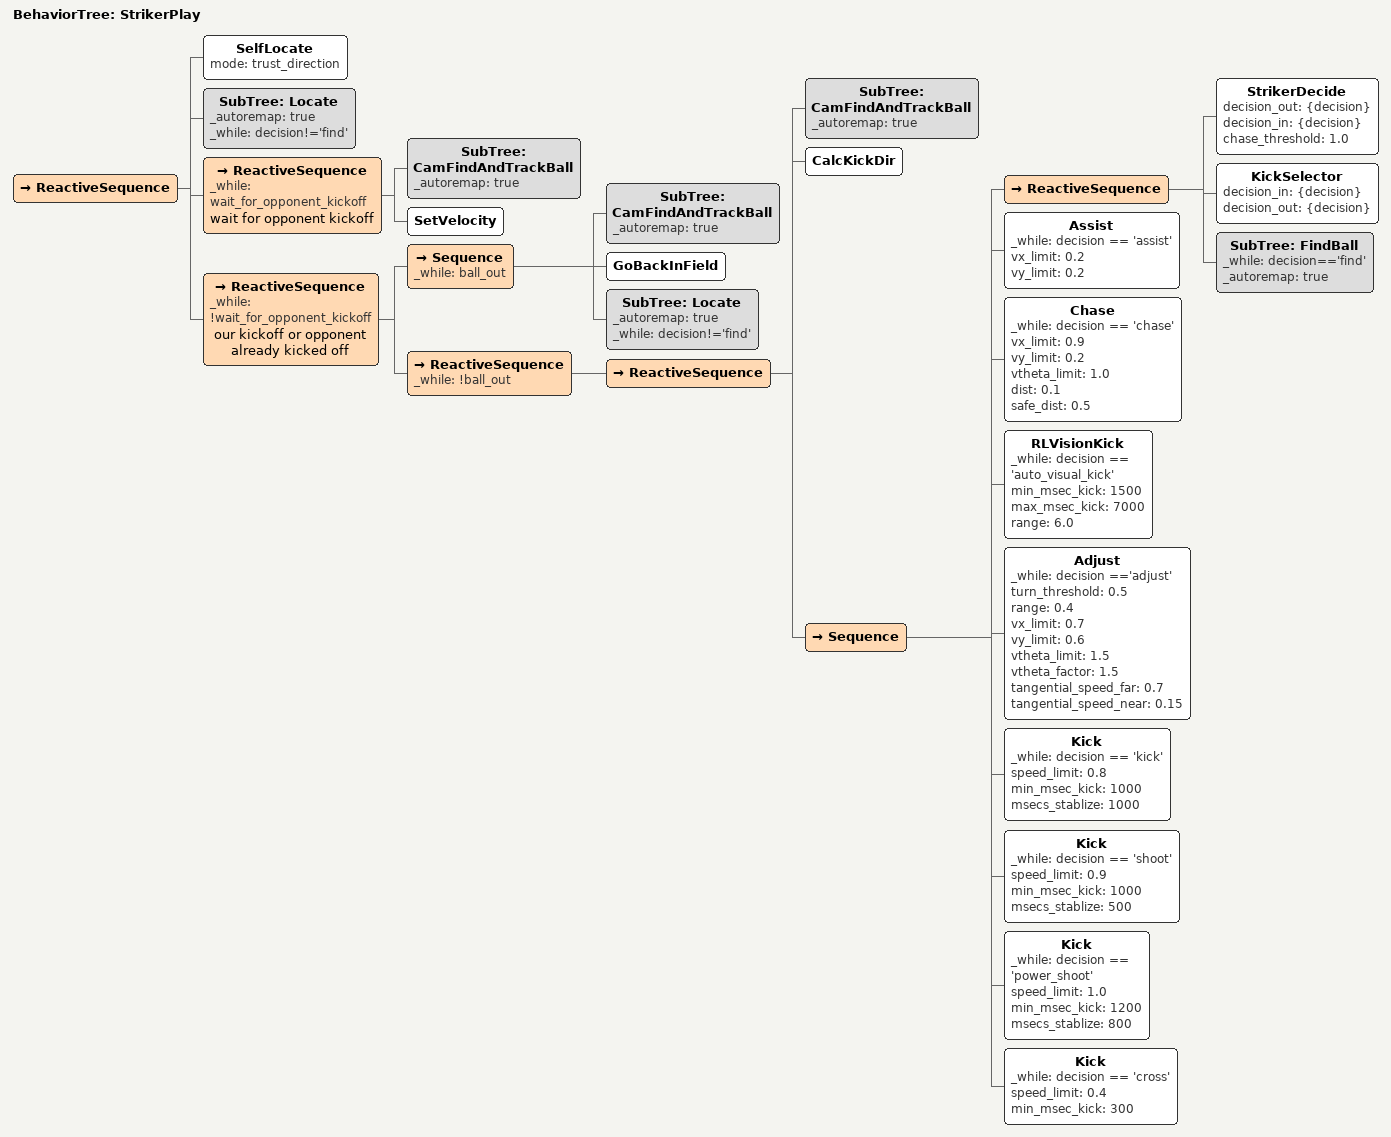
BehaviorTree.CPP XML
<root BTCPP_format="4" >
   <include path="./subtree_cam_find_and_track_ball.xml" />
   <include path="./subtree_find_ball.xml" />
   <include path="./subtree_locate.xml" />
   <BehaviorTree ID="StrikerPlay">
      <ReactiveSequence>
         <SelfLocate mode="trust_direction" />
         <SubTree ID="Locate" _autoremap="true" _while="decision!='find'" />
         <ReactiveSequence _while="wait_for_opponent_kickoff" name="wait for opponent kickoff">
            <SubTree ID="CamFindAndTrackBall" _autoremap="true" />
            <SetVelocity />
         </ReactiveSequence>
         <ReactiveSequence _while="!wait_for_opponent_kickoff" name="our kickoff or opponent already kicked off">
            <Sequence _while="ball_out">
               <SubTree ID="CamFindAndTrackBall" _autoremap="true" />
               <GoBackInField />
               <SubTree ID="Locate" _autoremap="true" _while="decision!='find'" />
            </Sequence>
            <ReactiveSequence _while="!ball_out">
               <ReactiveSequence >
                  <SubTree ID="CamFindAndTrackBall" _autoremap="true" />
                  <CalcKickDir />
                  <Sequence>
                     <ReactiveSequence>
                        <StrikerDecide decision_out="{decision}" decision_in="{decision}" chase_threshold="1.0" />
                        <KickSelector decision_in="{decision}" decision_out="{decision}" />
                        <SubTree ID="FindBall" _while="decision=='find'" _autoremap="true" />
                     </ReactiveSequence>
                        <Assist _while="decision == 'assist'" vx_limit = "0.2" vy_limit="0.2" />
                        <Chase   _while="decision == 'chase'"  vx_limit="0.9"  vy_limit="0.2"  vtheta_limit="1.0"  dist="0.1" safe_dist="0.5" />
                        <RLVisionKick _while="decision == 'auto_visual_kick'" min_msec_kick="1500" max_msec_kick="7000" range="6.0"/>
                        <Adjust _while="decision =='adjust'" turn_threshold="0.5" range="0.4" vx_limit="0.7" vy_limit="0.6" vtheta_limit="1.5" vtheta_factor="1.5" tangential_speed_far="0.7" tangential_speed_near="0.15" />
                        <Kick _while="decision == 'kick'" speed_limit="0.8" min_msec_kick="1000" msecs_stablize="1000"/>
                        <Kick _while="decision == 'shoot'" speed_limit="0.9" min_msec_kick="1000" msecs_stablize="500"/>
                        <Kick _while="decision == 'power_shoot'" speed_limit="1.0" min_msec_kick="1200" msecs_stablize="800"/>
                        <Kick _while="decision == 'cross'" speed_limit="0.4" min_msec_kick="300"/>
                  </Sequence>
               </ReactiveSequence>
            </ReactiveSequence>
         </ReactiveSequence>
      </ReactiveSequence>
   </BehaviorTree>
</root>
